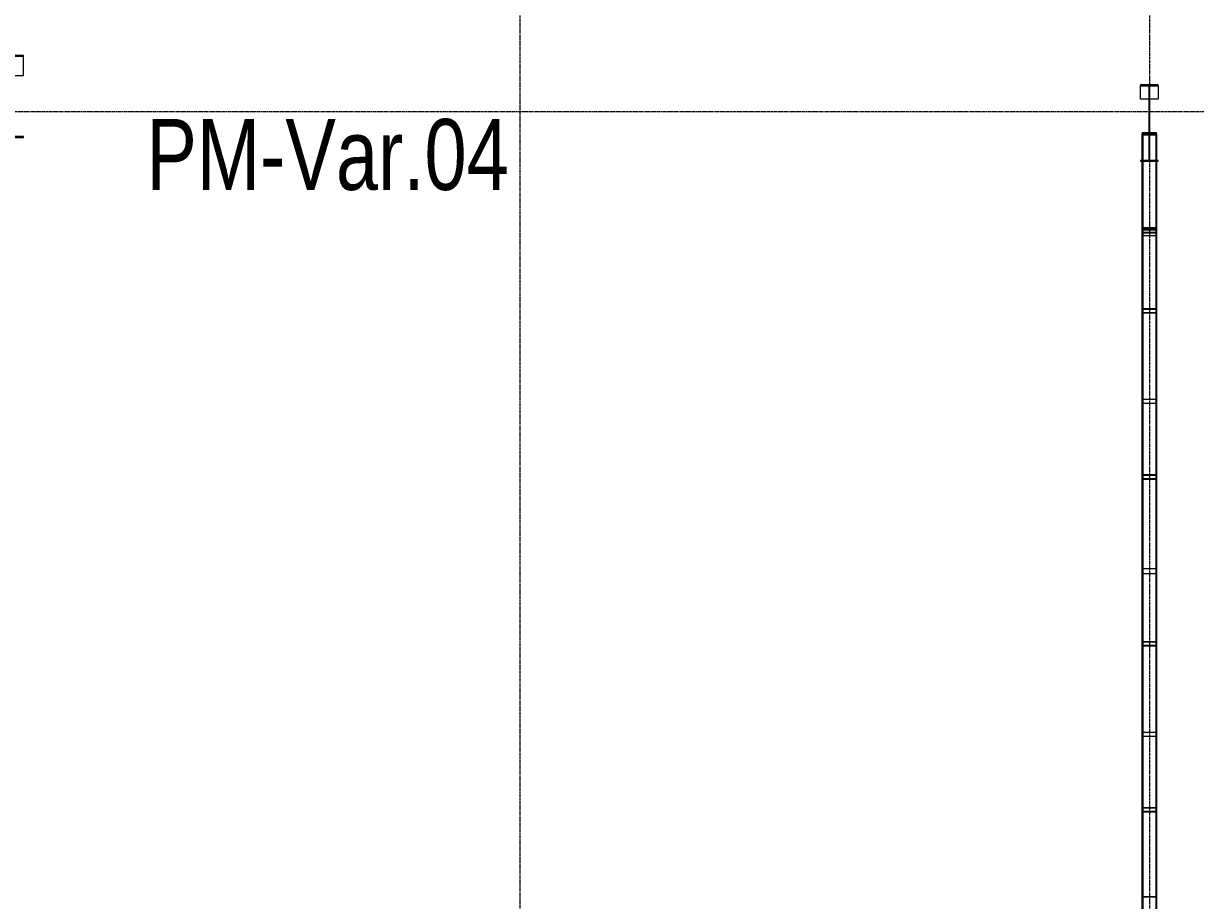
# Model space of a CAD drawing. Header units: centimetres. Extents: x -14155 to 6577, y -1225 to 8033.
# Drawn here: x -9765 to -8939, y 1665 to 2283 of the extents above; entities that cross this region are included whole.
import ezdxf

# ---------------------------------------------------------------- set-up
doc = ezdxf.new("R2010")
doc.units = ezdxf.units.CM
doc.linetypes.add('Grid Line', pattern=[2.2225, 1.27, -0.3175, 0.3175, -0.3175])
for name, color, linetype, lineweight in [('S-BEAM', 7, 'Continuous', 9), ('S-COLS', 7, 'Continuous', 9), ('S-COLS-IDEN', 7, 'Continuous', 9), ('S-GRID', 7, 'Continuous', 9)]:
    doc.layers.add(name, color=color, linetype=linetype, lineweight=lineweight)
doc.styles.add('Century Gothic_1', font='GOTHIC.TTF', dxfattribs={"width": 0.8, "height": 50})

# ---------------------------------------------------------------- blocks, each defined once
blk = doc.blocks.new('Col_ Perfil Variable - VAR_ 01-1685906-N01 - Planta')
at = {"layer": 'S-COLS'}
for p, q in [((-5, 34.1), (-6.25, 34.1)), ((-6.25, 34.1), (-6.25, 33.52)), ((-6.25, 33.52), (-5, 33.52)), ((5, 34.1), (-5, 34.1)), ((-5, 33.52), (-0.35, 33.52)), ((-0.35, 33.52), (-0.35, 15.38)), ((0.36, 15.38), (0.36, 33.52)), ((0.36, 33.52), (5, 33.52)), ((6.25, 34.1), (5, 34.1)), ((5, 33.52), (6.25, 33.52)), ((6.25, 33.52), (6.25, 34.1)), ((-0.35, 14.81), (-0.35, 14.2)), ((-0.35, 14.08), (-0.35, -19.13)), ((0.36, 14.2), (0.36, 14.81)), ((0.36, -19.13), (0.36, 14.14)), ((-6.25, -9.58), (-0.35, -9.58)), ((-6.25, -19.13), (-6.25, -9.58)), ((0.36, -9.58), (6.25, -9.58)), ((6.25, -9.58), (6.25, -19.13)), ((-6.25, -19.13), (-6.25, -19.71)), ((-0.35, -19.13), (-6.25, -19.13)), ((-6.25, -19.71), (6.25, -19.71)), ((6.25, -19.13), (0.36, -19.13)), ((6.25, -19.71), (6.25, -19.13))]:
    blk.add_line(p, q, dxfattribs=at)
blk = doc.blocks.new('RVR_CERCHA_C02 - RVR_CERCHA_C02-V21-N01 - Planta')
at = {"layer": 'S-BEAM', "color": 253, "true_color": 0xaaaaaa}
for p, q in [((-5.65, 5), (897.26, 5)), ((893.26, 4.7), (-5.65, 4.7)), ((419.63, 5), (367.76, 5)), ((367.76, 5), (419.63, 5)), ((368.2, 5), (421.22, 5)), ((481.36, 5), (368.2, 5)), ((368.2, 4.7), (421.22, 4.7)), ((481.36, 4.7), (368.2, 4.7)), ((416.41, 4.7), (419.63, 4.7)), ((419.23, 5), (419.63, 5)), ((419.63, 4.7), (419.63, 5)), ((419.63, 5), (420.51, 5)), ((419.63, 5), (421.22, 5)), ((419.63, 5), (421.41, 5)), ((422.59, 5), (419.63, 5)), ((419.63, 5), (422.59, 5)), ((420.51, 4.7), (419.63, 4.7)), ((419.63, 4.7), (421.22, 4.7)), ((421.41, 4.7), (419.63, 4.7)), ((419.63, 4.7), (422.59, 4.7)), ((419.63, 4.7), (422.03, 4.7)), ((420.51, 5), (422.19, 5)), ((422.03, 4.7), (420.51, 4.7)), ((421.22, 5), (482.43, 5)), ((421.22, 5), (422.59, 5)), ((421.22, 4.7), (482.43, 4.7)), ((421.22, 4.7), (422.59, 4.7)), ((421.41, 5), (422.59, 5)), ((422.59, 4.7), (421.41, 4.7)), ((422.03, -4.7), (422.03, 4.7)), ((422.03, 4.7), (422.59, 4.7)), ((422.03, 4.7), (422.59, 4.7)), ((422.19, 5), (422.19, 4.7)), ((422.59, 5), (422.19, 5)), ((422.19, 4.7), (422.19, -4.7)), ((425.89, 5), (422.59, 5)), ((422.59, 5), (422.59, 4.7)), ((481.99, 5), (422.59, 5)), ((422.59, 5), (481.99, 5)), ((422.59, 4.7), (425.4, 4.7)), ((422.59, 4.7), (425.4, 4.7)), ((422.59, 4.7), (482, 4.7)), ((425.4, 4.7), (482, 4.7)), ((425.4, 4.7), (482, 4.7)), ((481.99, 5), (425.89, 5)), ((482.91, 5), (481.36, 5)), ((482.91, 4.7), (481.36, 4.7)), ((481.99, 5), (481.99, 4.7)), ((483.71, 5), (481.99, 5)), ((484.99, 5), (481.99, 5)), ((484.99, 5), (481.99, 5)), ((484.99, 5), (481.99, 5)), ((481.99, 5), (484.99, 5)), ((481.99, 4.7), (481.99, -4.7)), ((482.2, -4.7), (482.2, 4.7)), ((483.71, 5), (482.43, 5)), ((482.43, 5), (482.43, 4.7)), ((482.43, 4.7), (483.71, 4.7)), ((482.43, 4.7), (483.41, 4.7)), ((482.43, 4.7), (483.71, 4.7)), ((482.43, 4.7), (483.41, 4.7)), ((482.43, 4.7), (484.83, 4.7)), ((482.43, 4.7), (484.83, 4.7)), ((484.78, 5), (482.91, 5)), ((484.78, 4.7), (482.91, 4.7)), ((483.41, 4.7), (484.83, 4.7)), ((483.41, 4.7), (484.83, 4.7)), ((485.42, 5), (483.71, 5)), ((484.99, 5), (483.71, 5)), ((483.71, 4.7), (485.42, 4.7)), ((483.71, 4.7), (484.83, 4.7)), ((486.33, 5), (484.78, 5)), ((486.33, 4.7), (484.78, 4.7)), ((484.83, 4.7), (484.83, -4.7)), ((484.98, 4.7), (532.74, 4.7)), ((484.98, 4.7), (532.74, 4.7)), ((484.98, 4.7), (535.4, 4.7)), ((532.24, 5), (484.99, 5)), ((535.67, 5), (484.99, 5)), ((484.99, 5), (535.67, 5)), ((484.99, -4.7), (484.99, 4.7)), ((485.42, 4.7), (485.42, 5)), ((485.42, 5), (537.28, 5)), ((485.42, 4.7), (537.28, 4.7)), ((602.33, 5), (486.33, 5)), ((602.33, 4.7), (486.33, 4.7)), ((535.2, 5), (532.24, 5)), ((532.74, 4.7), (535.4, 4.7)), ((532.74, 4.7), (535.67, 4.7)), ((535.2, 5), (535.67, 5)), ((535.2, 4.7), (535.2, 5)), ((535.2, -4.7), (535.2, 4.7)), ((535.4, 4.7), (535.4, -4.7)), ((535.67, 4.7), (535.67, 5)), ((535.67, 5), (536.64, 5)), ((535.67, 5), (537.28, 5)), ((535.67, 5), (537.29, 5)), ((538.63, 5), (535.67, 5)), ((535.67, 5), (538.63, 5)), ((536.64, 4.7), (535.67, 4.7)), ((535.67, 4.7), (537.28, 4.7)), ((537.29, 4.7), (535.67, 4.7)), ((535.67, 4.7), (538.63, 4.7)), ((535.67, 4.7), (538, 4.7)), ((536.64, 5), (538.15, 5)), ((538, 4.7), (536.64, 4.7)), ((537.28, 5), (599.48, 5)), ((537.28, 5), (538.63, 5)), ((537.28, 4.7), (599.48, 4.7)), ((537.28, 4.7), (538.63, 4.7)), ((537.29, 5), (538.63, 5)), ((538.63, 4.7), (537.29, 4.7)), ((538, -4.7), (538, 4.7)), ((538, 4.7), (538.63, 4.7)), ((538, 4.7), (538.63, 4.7)), ((538.15, 5), (538.15, 4.7)), ((538.63, 5), (538.15, 5)), ((538.15, 4.7), (538.15, -4.7)), ((541.78, 5), (538.63, 5)), ((538.63, 5), (538.63, 4.7)), ((599.04, 5), (538.63, 5)), ((538.63, 5), (599.04, 5)), ((538.63, 4.7), (541.28, 4.7)), ((538.63, 4.7), (541.28, 4.7)), ((538.63, 4.7), (599.04, 4.7)), ((541.28, 4.7), (599.04, 4.7)), ((541.28, 4.7), (599.04, 4.7)), ((599.04, 5), (541.78, 5)), ((599.04, 5), (599.04, 4.7)), ((600.72, 5), (599.04, 5)), ((601.96, 5), (599.04, 5)), ((601.96, 5), (599.04, 5)), ((601.96, 5), (599.04, 5)), ((599.04, 5), (601.96, 5)), ((599.04, 4.7), (599.04, -4.7)), ((599.24, -4.7), (599.24, 4.7)), ((600.72, 5), (599.48, 5)), ((599.48, 5), (599.48, 4.7)), ((599.48, 4.7), (600.72, 4.7)), ((599.48, 4.7), (600.42, 4.7)), ((599.48, 4.7), (600.72, 4.7)), ((599.48, 4.7), (600.42, 4.7)), ((599.48, 4.7), (601.81, 4.7)), ((599.48, 4.7), (601.81, 4.7)), ((600.42, 4.7), (601.81, 4.7)), ((600.42, 4.7), (601.81, 4.7)), ((602.4, 5), (600.72, 5)), ((601.96, 5), (600.72, 5)), ((600.72, 4.7), (602.4, 4.7)), ((600.72, 4.7), (601.81, 4.7)), ((601.81, 4.7), (601.81, -4.7)), ((650.53, 5), (601.96, 5)), ((649.82, 5), (601.96, 5)), ((601.96, 5), (651.39, 5)), ((601.96, 4.7), (651.2, 4.7)), ((601.96, -4.7), (601.96, 4.7)), ((601.96, 4.7), (651.04, 4.7)), ((601.96, 4.7), (649.82, 4.7)), ((602.4, 4.7), (602.4, 5)), ((602.4, 5), (655.42, 5)), ((715.57, 5), (602.4, 5)), ((602.4, 4.7), (655.42, 4.7)), ((715.57, 4.7), (602.4, 4.7)), ((649.82, 5), (652.38, 5)), ((649.82, 4.7), (649.82, 5)), ((649.82, 5), (651.39, 5)), ((656.79, 5), (649.82, 5)), ((649.82, -4.7), (649.82, 4.7)), ((649.82, 4.7), (653.63, 4.7)), ((652.38, 4.7), (649.98, 4.7)), ((649.98, 4.7), (649.98, -4.7)), ((651.44, 4.7), (649.98, 4.7)), ((650.93, 5), (650.53, 5)), ((653.43, 5), (650.93, 5)), ((651.04, 4.7), (651.39, 4.7)), ((651.2, 4.7), (653.63, 4.7)), ((651.39, 5), (655.42, 5)), ((651.39, 5), (656.79, 5)), ((651.39, 4.7), (656.79, 4.7)), ((651.88, 4.7), (651.44, 4.7)), ((655.66, 4.7), (651.88, 4.7)), ((652.38, 5), (652.38, 4.7)), ((656.79, 5), (652.38, 5)), ((652.94, 4.7), (652.38, 4.7)), ((653.63, 4.7), (652.94, 4.7)), ((653.43, 5), (655.34, 5)), ((653.43, 4.7), (653.43, 5)), ((653.43, -4.7), (653.43, 4.7)), ((656.79, 4.7), (653.63, 4.7)), ((655.34, 4.7), (653.63, 4.7)), ((653.63, 4.7), (653.63, -4.7)), ((653.63, 4.7), (656.79, 4.7)), ((655.34, 5), (656.79, 5)), ((656.79, 4.7), (655.34, 4.7)), ((655.42, 5), (716.63, 5)), ((655.42, 5), (656.79, 5)), ((655.42, 4.7), (656.79, 4.7)), ((716.63, 4.7), (655.66, 4.7)), ((659.62, 5), (656.79, 5)), ((656.79, 5), (656.79, 4.7)), ((716.2, 5), (656.79, 5)), ((656.79, 5), (716.2, 5)), ((659.62, 4.7), (656.79, 4.7)), ((656.79, 4.7), (716.2, 4.7)), ((656.79, 4.7), (716.2, 4.7)), ((716.2, 5), (659.62, 5)), ((716.2, 4.7), (659.62, 4.7)), ((717.11, 5), (715.57, 5)), ((716.63, 4.7), (715.57, 4.7)), ((717.91, 5), (716.2, 5)), ((716.2, 5), (716.2, 4.7)), ((719.19, 5), (716.2, 5)), ((719.19, 5), (716.2, 5)), ((719.19, 5), (716.2, 5)), ((716.2, 5), (719.19, 5)), ((716.2, 4.7), (716.63, 4.7)), ((716.63, 4.7), (716.2, 4.7)), ((716.63, 4.7), (716.2, 4.7)), ((716.2, 4.7), (716.63, 4.7)), ((716.2, 4.7), (716.63, 4.7)), ((716.63, 5), (716.63, -5)), ((717.91, 5), (716.63, 5)), ((716.79, 4.7), (717.91, 4.7)), ((719.19, 4.7), (716.79, 4.7)), ((716.79, -4.7), (716.79, 4.7)), ((716.79, 4.7), (717.91, 4.7)), ((719.19, 4.7), (716.79, 4.7)), ((717.11, 4.7), (716.79, 4.7)), ((716.79, 4.7), (719.19, 4.7)), ((716.79, 4.7), (719.19, 4.7)), ((718.98, 5), (717.11, 5)), ((718.98, 4.7), (717.11, 4.7)), ((719.63, 5), (717.91, 5)), ((719.19, 5), (717.91, 5)), ((717.91, 4.7), (719.42, 4.7)), ((717.91, 4.7), (719.19, 4.7)), ((720.53, 5), (718.98, 5)), ((719.42, 4.7), (718.98, 4.7)), ((766.85, 5), (719.19, 5)), ((769.87, 5), (719.19, 5)), ((719.19, 5), (769.87, 5)), ((719.42, 4.7), (719.42, -4.7)), ((719.63, -5), (719.63, 5)), ((719.63, 5), (771.48, 5)), ((766.85, 4.7), (719.63, 4.7)), ((771.21, 4.7), (719.63, 4.7)), ((720.53, 4.7), (719.63, 4.7)), ((719.63, 4.7), (769.87, 4.7)), ((719.63, 4.7), (769.87, 4.7)), ((836.54, 5), (720.53, 5)), ((836.54, 4.7), (720.53, 4.7)), ((769.4, 5), (766.85, 5)), ((769.4, 4.7), (766.85, 4.7)), ((769.4, 4.7), (769.4, 5)), ((769.4, 5), (769.87, 5)), ((769.87, 4.7), (769.4, 4.7)), ((769.87, 5), (771.05, 5)), ((769.87, -5), (769.87, 5)), ((769.87, 5), (771.48, 5)), ((769.87, 5), (771.21, 5)), ((772.83, 5), (769.87, 5)), ((769.87, 5), (772.83, 5)), ((771.21, 4.7), (769.87, 4.7)), ((769.87, 4.7), (772.83, 4.7)), ((769.87, 4.7), (772.83, 4.7)), ((771.05, 4.7), (770.02, 4.7)), ((770.02, 4.7), (770.02, -4.7)), ((771.71, 4.7), (770.02, 4.7)), ((771.05, 5), (772.36, 5)), ((772.36, 4.7), (771.05, 4.7)), ((771.21, 5), (772.83, 5)), ((772.62, 4.7), (771.21, 4.7)), ((772.62, 4.7), (771.21, 4.7)), ((771.48, 5), (833.68, 5)), ((771.48, 5), (772.83, 5)), ((833.68, 4.7), (771.71, 4.7)), ((772.36, 5), (772.36, 4.7)), ((772.83, 5), (772.36, 5)), ((772.83, 4.7), (772.36, 4.7)), ((772.62, -4.7), (772.62, 4.7)), ((775.29, 5), (772.83, 5)), ((772.83, 5), (772.83, -5)), ((833.21, 5), (772.83, 5)), ((772.83, 5), (833.21, 5)), ((775.29, 4.7), (772.83, 4.7)), ((772.83, 4.7), (833.21, 4.7)), ((772.83, 4.7), (833.21, 4.7)), ((833.21, 5), (775.29, 5)), ((833.21, 4.7), (775.29, 4.7)), ((834.92, 5), (833.21, 5)), ((833.21, 5), (833.21, 4.7)), ((836.17, 5), (833.21, 5)), ((836.17, 5), (833.21, 5)), ((836.17, 5), (833.21, 5)), ((833.21, 5), (836.17, 5)), ((833.21, 4.7), (833.68, 4.7)), ((833.68, 4.7), (833.21, 4.7)), ((833.68, 4.7), (833.21, 4.7)), ((833.21, 4.7), (833.68, 4.7)), ((833.21, 4.7), (833.68, 4.7)), ((833.68, 5), (833.68, -5)), ((834.92, 5), (833.68, 5)), ((833.83, 4.7), (834.92, 4.7)), ((836.17, 4.7), (833.83, 4.7)), ((833.83, -4.7), (833.83, 4.7)), ((833.83, 4.7), (834.92, 4.7)), ((836.17, 4.7), (833.83, 4.7)), ((833.83, 4.7), (836.17, 4.7)), ((833.83, 4.7), (836.17, 4.7)), ((836.64, 5), (834.92, 5)), ((836.17, 5), (834.92, 5)), ((834.92, 4.7), (836.43, 4.7)), ((834.92, 4.7), (836.17, 4.7)), ((882.84, 5), (836.17, 5)), ((888.03, 5), (836.17, 5)), ((836.17, 5), (888.3, 5)), ((836.43, 4.7), (836.43, -4.7)), ((892.79, 4.7), (836.63, 4.7)), ((836.64, -5), (836.64, 5)), ((836.64, 5), (888.53, 5)), ((892.79, 5), (836.64, 5)), ((882.84, 4.7), (836.64, 4.7)), ((888.49, 4.7), (836.64, 4.7)), ((836.64, 4.7), (888.3, 4.7)), ((836.64, 4.7), (888.03, 4.7)), ((887.91, 5), (882.84, 5)), ((887.91, 4.7), (882.84, 4.7)), ((888.03, 4.7), (888.03, 5)), ((888.03, 5), (888.53, 5)), ((888.03, -4.7), (888.03, 4.7)), ((888.08, 5), (891.02, 5)), ((888.8, 5), (888.08, 5)), ((888.08, 4.7), (888.08, 5)), ((888.08, 5), (890.07, 5)), ((888.08, 5), (889.57, 5)), ((890.47, 5), (888.08, 5)), ((888.8, 4.7), (888.08, 4.7)), ((889.95, 4.7), (888.08, 4.7)), ((888.08, 4.7), (889.57, 4.7)), ((888.08, 4.7), (890.51, 4.7)), ((888.3, 5), (889.57, 5)), ((888.3, 4.7), (889.57, 4.7)), ((891.02, 4.7), (888.33, 4.7)), ((888.33, 4.7), (888.33, -4.7)), ((888.81, 4.7), (888.33, 4.7)), ((890.32, 4.7), (888.49, 4.7)), ((888.53, 5), (893.29, 5)), ((888.53, 5), (890.62, 5)), ((888.8, 4.7), (888.8, 5)), ((888.8, 5), (891.02, 5)), ((891.02, 4.7), (888.8, 4.7)), ((893.29, 4.7), (888.81, 4.7)), ((889.57, 5), (890.62, 5)), ((889.57, 5), (891.02, 5)), ((889.57, 4.7), (890.62, 4.7)), ((889.57, 4.7), (891.02, 4.7)), ((889.95, -4.7), (889.95, 4.7)), ((889.95, 4.7), (890.29, 4.7)), ((890.07, 5), (890.07, -5)), ((891.02, 5), (890.07, 5)), ((890.29, 4.7), (891.02, 4.7)), ((890.82, 4.7), (890.32, 4.7)), ((890.47, 5), (891.02, 5)), ((890.47, -5), (890.47, 5)), ((891.02, 4.7), (890.51, 4.7)), ((890.51, 4.7), (890.51, -4.7)), ((890.62, 5), (892.23, 5)), ((890.62, 5), (898.26, 5)), ((890.62, 4.7), (893.29, 4.7)), ((891.02, 5), (892.23, 5)), ((891.02, 5), (892.23, 5)), ((892.23, 5), (891.02, 5)), ((891.02, 5), (891.02, 4.7)), ((892.23, 4.7), (891.02, 4.7)), ((892.02, 4.7), (891.02, 4.7)), ((892.02, 4.7), (891.02, 4.7)), ((891.02, 4.7), (892.23, 4.7)), ((892.02, -4.7), (892.02, 4.7)), ((892.23, 5), (893, 5)), ((892.23, 5), (892.23, 4.7)), ((898.26, 5), (892.23, 5)), ((893, 4.7), (892.23, 4.7)), ((892.23, 4.7), (892.23, -4.7)), ((892.23, 4.7), (893.29, 4.7)), ((898.26, 5), (892.79, 5)), ((893.29, 4.7), (892.79, 4.7)), ((893, 5), (893, 4.7)), ((893.29, 5), (893.29, -5)), ((897.26, 5), (893.29, 5)), ((898.26, 5), (893.29, 5)), ((893.58, -4.7), (893.58, 4.7)), ((893.58, 4.7), (897.26, 4.7)), ((898.26, 4.7), (893.58, 4.7)), ((898.26, 4.7), (893.58, 4.7)), ((898.26, 4.7), (893.58, 4.7)), ((893.58, 4.7), (898.26, 4.7)), ((893.58, 4.7), (898.26, 4.7)), ((898.26, 5), (897.26, 5)), ((897.26, 5), (898.26, 5)), ((897.26, 4.7), (898.26, 4.7)), ((898.26, 4.7), (898.26, 5)), ((898.26, 5), (959.87, 5)), ((954.6, 5), (898.26, 5)), ((954.6, 5), (898.26, 5)), ((898.26, 5), (954.6, 5)), ((954.6, 4.7), (898.26, 4.7)), ((956.98, 4.7), (898.26, 4.7)), ((898.26, 4.7), (954.6, 4.7)), ((898.26, 4.7), (954.6, 4.7)), ((959.33, 5), (954.6, 5)), ((959.6, 5), (954.6, 5)), ((954.6, 5), (954.6, 4.7)), ((954.6, 4.7), (954.6, 5)), ((954.6, 5), (959.6, 5)), ((959.6, 5), (954.6, 5)), ((954.6, 5), (958.61, 5)), ((959.3, 4.7), (954.6, 4.7)), ((954.6, 4.7), (959.3, 4.7)), ((958.21, 4.7), (954.6, 4.7)), ((954.6, 4.7), (958.61, 4.7)), ((954.6, 4.7), (959.3, 4.7)), ((959.3, 4.7), (956.98, 4.7)), ((959.3, 4.7), (958.21, 4.7)), ((959.6, 5), (958.61, 5)), ((958.61, 4.7), (959.3, 4.7)), ((959.3, 4.7), (959.3, -4.7)), ((959.3, -4.7), (959.3, 4.7)), ((959.6, -5), (959.6, 5)), ((959.6, 4.7), (959.6, -4.7)), ((959.84, -4.7), (959.84, 4.7)), ((959.87, 5), (959.87, -5)), ((960.6, 5), (959.87, 5)), ((960.6, 5), (959.87, 5)), ((959.87, 4.7), (960.48, 4.7)), ((959.87, 4.7), (960.48, 4.7)), ((960.48, 4.7), (960.48, -4.7)), ((960.6, -5), (960.6, 5)), ((893.26, -4.7), (-5.65, -4.7)), ((897.26, -5), (-5.65, -5)), ((367.76, -5), (419.63, -5)), ((367.76, -5), (419.63, -5)), ((368.2, -4.7), (421.22, -4.7)), ((481.36, -4.7), (368.2, -4.7)), ((368.2, -5), (421.22, -5)), ((481.36, -5), (368.2, -5)), ((416.41, -4.7), (419.63, -4.7)), ((419.63, -5), (419.23, -5)), ((419.63, -5), (419.63, -4.7)), ((419.63, -4.7), (420.51, -4.7)), ((419.63, -4.7), (421.22, -4.7)), ((419.63, -4.7), (421.41, -4.7)), ((419.63, -4.7), (422.03, -4.7)), ((419.63, -4.7), (422.59, -4.7)), ((420.51, -5), (419.63, -5)), ((419.63, -5), (421.22, -5)), ((421.41, -5), (419.63, -5)), ((419.63, -5), (422.59, -5)), ((419.63, -5), (422.59, -5)), ((420.51, -4.7), (422.03, -4.7)), ((422.19, -5), (420.51, -5)), ((421.22, -4.7), (482.43, -4.7)), ((421.22, -4.7), (422.59, -4.7)), ((421.22, -5), (482.43, -5)), ((421.22, -5), (422.59, -5)), ((421.41, -4.7), (422.59, -4.7)), ((422.59, -5), (421.41, -5)), ((422.03, -4.7), (422.59, -4.7)), ((422.03, -4.7), (422.59, -4.7)), ((422.19, -4.7), (422.19, -5)), ((422.19, -5), (422.59, -5)), ((422.59, -4.7), (425.4, -4.7)), ((422.59, -4.7), (422.59, -5)), ((422.59, -4.7), (481.99, -4.7)), ((422.59, -4.7), (425.4, -4.7)), ((422.59, -5), (425.89, -5)), ((422.59, -5), (481.99, -5)), ((422.59, -5), (481.99, -5)), ((425.4, -4.7), (481.99, -4.7)), ((425.4, -4.7), (481.99, -4.7)), ((425.89, -5), (481.99, -5)), ((482.91, -4.7), (481.36, -4.7)), ((482.91, -5), (481.36, -5)), ((481.99, -4.7), (481.99, -5)), ((481.99, -5), (483.71, -5)), ((481.99, -5), (484.99, -5)), ((481.99, -5), (484.99, -5)), ((481.99, -5), (484.99, -5)), ((481.99, -5), (484.99, -5)), ((483.71, -4.7), (482.43, -4.7)), ((482.43, -4.7), (483.41, -4.7)), ((483.71, -4.7), (482.43, -4.7)), ((482.43, -4.7), (482.43, -5)), ((482.43, -4.7), (483.41, -4.7)), ((482.43, -4.7), (484.83, -4.7)), ((482.43, -4.7), (484.83, -4.7)), ((482.43, -5), (483.71, -5)), ((484.78, -4.7), (482.91, -4.7)), ((484.78, -5), (482.91, -5)), ((483.41, -4.7), (484.83, -4.7)), ((483.41, -4.7), (484.83, -4.7)), ((485.42, -4.7), (483.71, -4.7)), ((484.83, -4.7), (483.71, -4.7)), ((483.71, -5), (485.42, -5)), ((483.71, -5), (484.99, -5)), ((486.33, -4.7), (484.78, -4.7)), ((486.33, -5), (484.78, -5)), ((484.99, -4.7), (532.74, -4.7)), ((484.99, -4.7), (535.4, -4.7)), ((484.99, -4.7), (532.74, -4.7)), ((484.99, -5), (532.24, -5)), ((484.99, -5), (535.67, -5)), ((484.99, -5), (535.67, -5)), ((485.42, -5), (485.42, -4.7)), ((485.42, -4.7), (537.28, -4.7)), ((485.42, -5), (537.28, -5)), ((602.33, -4.7), (486.33, -4.7)), ((602.33, -5), (486.33, -5)), ((532.24, -5), (535.2, -5)), ((532.74, -4.7), (535.4, -4.7)), ((532.74, -4.7), (535.67, -4.7)), ((535.2, -5), (535.2, -4.7)), ((535.67, -5), (535.2, -5)), ((535.67, -5), (535.67, -4.7)), ((535.67, -4.7), (536.64, -4.7)), ((535.67, -4.7), (537.28, -4.7)), ((535.67, -4.7), (537.29, -4.7)), ((535.67, -4.7), (538, -4.7)), ((535.67, -4.7), (538.63, -4.7)), ((536.64, -5), (535.67, -5)), ((535.67, -5), (537.28, -5)), ((537.29, -5), (535.67, -5)), ((535.67, -5), (538.63, -5)), ((535.67, -5), (538.63, -5)), ((536.64, -4.7), (538, -4.7)), ((538.15, -5), (536.64, -5)), ((537.28, -4.7), (599.48, -4.7)), ((537.28, -4.7), (538.63, -4.7)), ((537.28, -5), (599.48, -5)), ((537.28, -5), (538.63, -5)), ((537.29, -4.7), (538.63, -4.7)), ((538.63, -5), (537.29, -5)), ((538, -4.7), (538.63, -4.7)), ((538, -4.7), (538.63, -4.7)), ((538.15, -4.7), (538.15, -5)), ((538.15, -5), (538.63, -5)), ((538.63, -4.7), (541.28, -4.7)), ((538.63, -4.7), (538.63, -5)), ((538.63, -4.7), (599.04, -4.7)), ((538.63, -4.7), (541.28, -4.7)), ((538.63, -5), (541.78, -5)), ((538.63, -5), (599.04, -5)), ((538.63, -5), (599.04, -5)), ((541.28, -4.7), (599.04, -4.7)), ((541.28, -4.7), (599.04, -4.7)), ((541.78, -5), (599.04, -5)), ((599.04, -4.7), (599.04, -5)), ((599.04, -5), (600.72, -5)), ((599.04, -5), (601.96, -5)), ((599.04, -5), (601.96, -5)), ((599.04, -5), (601.96, -5)), ((599.04, -5), (601.96, -5)), ((600.72, -4.7), (599.48, -4.7)), ((599.48, -4.7), (600.42, -4.7)), ((600.72, -4.7), (599.48, -4.7)), ((599.48, -4.7), (599.48, -5)), ((599.48, -4.7), (600.42, -4.7)), ((599.48, -4.7), (601.81, -4.7)), ((599.48, -4.7), (601.81, -4.7)), ((599.48, -5), (600.72, -5)), ((600.42, -4.7), (601.81, -4.7)), ((600.42, -4.7), (601.81, -4.7)), ((602.4, -4.7), (600.72, -4.7)), ((601.81, -4.7), (600.72, -4.7)), ((600.72, -5), (602.4, -5)), ((600.72, -5), (601.96, -5)), ((601.96, -4.7), (651.2, -4.7)), ((601.96, -4.7), (649.82, -4.7)), ((601.96, -4.7), (651.04, -4.7)), ((601.96, -5), (650.53, -5)), ((601.96, -5), (651.39, -5)), ((601.96, -5), (649.82, -5)), ((602.4, -5), (602.4, -4.7)), ((602.4, -4.7), (655.42, -4.7)), ((715.57, -4.7), (602.4, -4.7)), ((602.4, -5), (655.42, -5)), ((715.57, -5), (602.4, -5)), ((649.82, -5), (649.82, -4.7)), ((649.82, -4.7), (653.63, -4.7)), ((652.38, -5), (649.82, -5)), ((651.39, -5), (649.82, -5)), ((649.82, -5), (656.79, -5)), ((649.98, -4.7), (652.38, -4.7)), ((651.44, -4.7), (649.98, -4.7)), ((650.53, -5), (650.93, -5)), ((650.93, -5), (653.43, -5)), ((651.04, -4.7), (651.39, -4.7)), ((651.2, -4.7), (653.63, -4.7)), ((651.39, -4.7), (656.79, -4.7)), ((655.42, -5), (651.39, -5)), ((651.39, -5), (656.79, -5)), ((651.88, -4.7), (651.44, -4.7)), ((655.66, -4.7), (651.88, -4.7)), ((652.38, -4.7), (652.38, -5)), ((652.94, -4.7), (652.38, -4.7)), ((656.79, -5), (652.38, -5)), ((653.63, -4.7), (652.94, -4.7)), ((653.43, -5), (653.43, -4.7)), ((655.34, -5), (653.43, -5)), ((656.79, -4.7), (653.63, -4.7)), ((653.63, -4.7), (655.34, -4.7)), ((653.63, -4.7), (656.79, -4.7)), ((655.34, -4.7), (656.79, -4.7)), ((656.79, -5), (655.34, -5)), ((655.42, -4.7), (656.79, -4.7)), ((716.63, -5), (655.42, -5)), ((655.42, -5), (656.79, -5)), ((716.63, -4.7), (655.66, -4.7)), ((659.62, -4.7), (656.79, -4.7)), ((656.79, -4.7), (656.79, -5)), ((656.79, -4.7), (716.2, -4.7)), ((656.79, -4.7), (716.2, -4.7)), ((659.62, -5), (656.79, -5)), ((656.79, -5), (716.2, -5)), ((656.79, -5), (716.2, -5)), ((716.2, -4.7), (659.62, -4.7)), ((716.2, -5), (659.62, -5)), ((716.63, -4.7), (715.57, -4.7)), ((717.11, -5), (715.57, -5)), ((716.63, -4.7), (716.2, -4.7)), ((716.2, -4.7), (716.2, -5)), ((716.63, -4.7), (716.2, -4.7)), ((716.63, -4.7), (716.2, -4.7)), ((716.2, -4.7), (716.63, -4.7)), ((716.2, -4.7), (716.63, -4.7)), ((716.2, -5), (717.91, -5)), ((719.19, -5), (716.2, -5)), ((719.19, -5), (716.2, -5)), ((716.2, -5), (719.19, -5)), ((716.2, -5), (719.19, -5)), ((716.63, -5), (717.91, -5)), ((717.91, -4.7), (716.79, -4.7)), ((719.19, -4.7), (716.79, -4.7)), ((717.91, -4.7), (716.79, -4.7)), ((719.19, -4.7), (716.79, -4.7)), ((717.11, -4.7), (716.79, -4.7)), ((716.79, -4.7), (719.19, -4.7)), ((716.79, -4.7), (719.19, -4.7)), ((718.98, -4.7), (717.11, -4.7)), ((718.98, -5), (717.11, -5)), ((719.42, -4.7), (717.91, -4.7)), ((719.19, -4.7), (717.91, -4.7)), ((717.91, -5), (719.63, -5)), ((717.91, -5), (719.19, -5)), ((719.42, -4.7), (718.98, -4.7)), ((720.53, -5), (718.98, -5)), ((766.85, -5), (719.19, -5)), ((719.19, -5), (769.87, -5)), ((719.19, -5), (769.87, -5)), ((771.21, -4.7), (719.63, -4.7)), ((766.85, -4.7), (719.63, -4.7)), ((720.53, -4.7), (719.63, -4.7)), ((719.63, -4.7), (769.87, -4.7)), ((719.63, -4.7), (769.87, -4.7)), ((771.48, -5), (719.63, -5)), ((836.54, -4.7), (720.53, -4.7)), ((836.54, -5), (720.53, -5)), ((769.4, -4.7), (766.85, -4.7)), ((769.4, -5), (766.85, -5)), ((769.4, -5), (769.4, -4.7)), ((769.4, -4.7), (769.87, -4.7)), ((769.87, -5), (769.4, -5)), ((769.87, -4.7), (771.21, -4.7)), ((769.87, -4.7), (772.83, -4.7)), ((769.87, -4.7), (772.83, -4.7)), ((771.05, -5), (769.87, -5)), ((771.48, -5), (769.87, -5)), ((771.21, -5), (769.87, -5)), ((769.87, -5), (772.83, -5)), ((769.87, -5), (772.83, -5)), ((770.02, -4.7), (771.05, -4.7)), ((771.71, -4.7), (770.02, -4.7)), ((771.05, -4.7), (772.36, -4.7)), ((772.36, -5), (771.05, -5)), ((771.21, -4.7), (772.62, -4.7)), ((772.62, -4.7), (771.21, -4.7)), ((772.83, -5), (771.21, -5)), ((833.68, -5), (771.48, -5)), ((772.83, -5), (771.48, -5)), ((833.68, -4.7), (771.71, -4.7)), ((772.36, -4.7), (772.36, -5)), ((772.83, -4.7), (772.36, -4.7)), ((772.83, -5), (772.36, -5)), ((775.29, -4.7), (772.83, -4.7)), ((772.83, -4.7), (833.21, -4.7)), ((772.83, -4.7), (833.21, -4.7)), ((775.29, -5), (772.83, -5)), ((772.83, -5), (833.21, -5)), ((772.83, -5), (833.21, -5)), ((833.21, -4.7), (775.29, -4.7)), ((833.21, -5), (775.29, -5)), ((833.68, -4.7), (833.21, -4.7)), ((833.21, -4.7), (833.21, -5)), ((833.68, -4.7), (833.21, -4.7)), ((833.68, -4.7), (833.21, -4.7)), ((833.21, -4.7), (833.68, -4.7)), ((833.21, -4.7), (833.68, -4.7)), ((833.21, -5), (834.92, -5)), ((836.17, -5), (833.21, -5)), ((836.17, -5), (833.21, -5)), ((833.21, -5), (836.17, -5)), ((833.21, -5), (836.17, -5)), ((833.68, -5), (834.92, -5)), ((834.92, -4.7), (833.83, -4.7)), ((836.17, -4.7), (833.83, -4.7)), ((834.92, -4.7), (833.83, -4.7)), ((836.17, -4.7), (833.83, -4.7)), ((833.83, -4.7), (836.17, -4.7)), ((833.83, -4.7), (836.17, -4.7)), ((836.43, -4.7), (834.92, -4.7)), ((836.17, -4.7), (834.92, -4.7)), ((834.92, -5), (836.64, -5)), ((834.92, -5), (836.17, -5)), ((882.84, -5), (836.17, -5)), ((836.17, -5), (888.3, -5)), ((836.17, -5), (888.03, -5)), ((888.49, -4.7), (836.64, -4.7)), ((882.84, -4.7), (836.64, -4.7)), ((892.79, -4.7), (836.64, -4.7)), ((836.64, -4.7), (888.03, -4.7)), ((836.64, -4.7), (888.3, -4.7)), ((888.53, -5), (836.64, -5)), ((892.79, -5), (836.64, -5)), ((887.91, -4.7), (882.84, -4.7)), ((887.91, -5), (882.84, -5)), ((888.03, -5), (888.03, -4.7)), ((888.53, -5), (888.03, -5)), ((888.8, -4.7), (888.08, -4.7)), ((888.08, -5), (888.08, -4.7)), ((888.08, -4.7), (889.95, -4.7)), ((888.08, -4.7), (889.57, -4.7)), ((888.08, -4.7), (890.51, -4.7)), ((891.02, -5), (888.08, -5)), ((888.8, -5), (888.08, -5)), ((890.07, -5), (888.08, -5)), ((888.08, -5), (889.57, -5)), ((888.08, -5), (890.47, -5)), ((888.3, -4.7), (889.57, -4.7)), ((888.3, -5), (889.57, -5)), ((888.33, -4.7), (891.02, -4.7)), ((888.81, -4.7), (888.33, -4.7)), ((890.32, -4.7), (888.49, -4.7)), ((893.29, -5), (888.53, -5)), ((890.62, -5), (888.53, -5)), ((888.8, -5), (888.8, -4.7)), ((888.8, -4.7), (891.02, -4.7)), ((891.02, -5), (888.8, -5)), ((893.58, -4.7), (888.81, -4.7)), ((889.57, -4.7), (890.62, -4.7)), ((889.57, -4.7), (891.02, -4.7)), ((889.57, -5), (890.62, -5)), ((889.57, -5), (891.02, -5)), ((889.95, -4.7), (890.29, -4.7)), ((890.07, -5), (891.02, -5)), ((890.29, -4.7), (891.02, -4.7)), ((890.82, -4.7), (890.32, -4.7)), ((891.02, -5), (890.47, -5)), ((890.51, -4.7), (891.02, -4.7)), ((890.62, -4.7), (898.26, -4.7)), ((892.23, -5), (890.62, -5)), ((890.62, -5), (898.26, -5)), ((891.02, -4.7), (892.23, -4.7)), ((891.02, -4.7), (892.02, -4.7)), ((892.02, -4.7), (891.02, -4.7)), ((891.02, -4.7), (892.23, -4.7)), ((891.02, -4.7), (891.02, -5)), ((892.23, -5), (891.02, -5)), ((892.23, -5), (891.02, -5)), ((891.02, -5), (892.23, -5)), ((892.23, -4.7), (893, -4.7)), ((892.23, -4.7), (892.23, -5)), ((892.23, -4.7), (898.26, -4.7)), ((893, -5), (892.23, -5)), ((892.23, -5), (898.26, -5)), ((898.26, -4.7), (892.79, -4.7)), ((898.26, -5), (892.79, -5)), ((893, -4.7), (893, -5)), ((898.26, -4.7), (893.29, -4.7)), ((898.26, -4.7), (893.29, -4.7)), ((893.29, -5), (897.26, -5)), ((898.26, -5), (893.29, -5)), ((897.26, -4.7), (893.58, -4.7)), ((898.26, -4.7), (897.26, -4.7)), ((897.26, -5), (898.26, -5)), ((898.26, -5), (897.26, -5)), ((898.26, -5), (898.26, -4.7)), ((956.98, -4.7), (898.26, -4.7)), ((954.6, -4.7), (898.26, -4.7)), ((898.26, -4.7), (954.6, -4.7)), ((898.26, -4.7), (954.6, -4.7)), ((954.6, -5), (898.26, -5)), ((959.87, -5), (898.26, -5)), ((898.26, -5), (954.6, -5)), ((898.26, -5), (954.6, -5)), ((959.3, -4.7), (954.6, -4.7)), ((959.3, -4.7), (954.6, -4.7)), ((954.6, -4.7), (954.6, -5)), ((954.6, -5), (954.6, -4.7)), ((954.6, -4.7), (958.21, -4.7)), ((954.6, -4.7), (959.6, -4.7)), ((954.6, -4.7), (958.61, -4.7)), ((959.33, -5), (954.6, -5)), ((954.6, -5), (959.6, -5)), ((959.6, -5), (954.6, -5)), ((954.6, -5), (958.61, -5)), ((954.6, -5), (959.6, -5)), ((959.6, -4.7), (956.98, -4.7)), ((958.21, -4.7), (959.3, -4.7)), ((959.6, -4.7), (958.61, -4.7)), ((958.61, -5), (959.6, -5)), ((960.48, -4.7), (959.87, -4.7)), ((959.87, -4.7), (960.48, -4.7)), ((959.87, -5), (960.6, -5)), ((959.87, -5), (960.6, -5))]:
    blk.add_line(p, q, dxfattribs=at)

msp = doc.modelspace()

# ---------------------------------------------------------------- linework, layer by layer
at = {"layer": 'S-COLS'}
for p, q in [((-9765.252, 2260.787), (-9775.252, 2260.787)), ((-9771.04, 2260.205), (-9765.252, 2260.205)), ((-9765.145, 2260.205), (-9765.145, 2260.787)), ((-9765.145, 2246.679), (-9765.145, 2260.205)), ((-9771.04, 2246.679), (-9765.252, 2246.679)), ((-9775.252, 2203.001), (-9765.252, 2203.001)), ((-9765.252, 2203.583), (-9771.04, 2203.583)), ((-9765.145, 2203.001), (-9765.145, 2203.583))]:
    msp.add_line(p, q, dxfattribs=at)
at = {"layer": 'S-GRID', "color": 253, "linetype": 'Grid Line', "true_color": 0xaaaaaa}
for p, q in [((-9415.334, 7882.574), (-9415.334, -1075.311)), ((-8971.395, 7882.574), (-8971.395, -1075.311)), ((-14005.363, 2221.376), (2922.583, 2221.376))]:
    msp.add_line(p, q, dxfattribs=at)

# ---------------------------------------------------------------- block references
at = {"layer": 'S-BEAM', "color": 253, "true_color": 0xaaaaaa, "rotation": 89.9999999999999}
msp.add_blockref('RVR_CERCHA_C02 - RVR_CERCHA_C02-V21-N01 - Planta', (-8971.395, 1245.614), dxfattribs=at)
at = {"layer": 'S-COLS', "rotation": 180}
msp.add_blockref('Col_ Perfil Variable - VAR_ 01-1685906-N01 - Planta', (-8971.395, 2220.296), dxfattribs=at)

# ---------------------------------------------------------------- texts
at = {"layer": 'S-COLS-IDEN', "insert": (-9678.633, 2216.015), "char_height": 50, "width": 336.70875, "attachment_point": 1, "style": 'Century Gothic_1'}
msp.add_mtext('PM-Var.04', dxfattribs=at)

doc.saveas('drawing.dxf')
